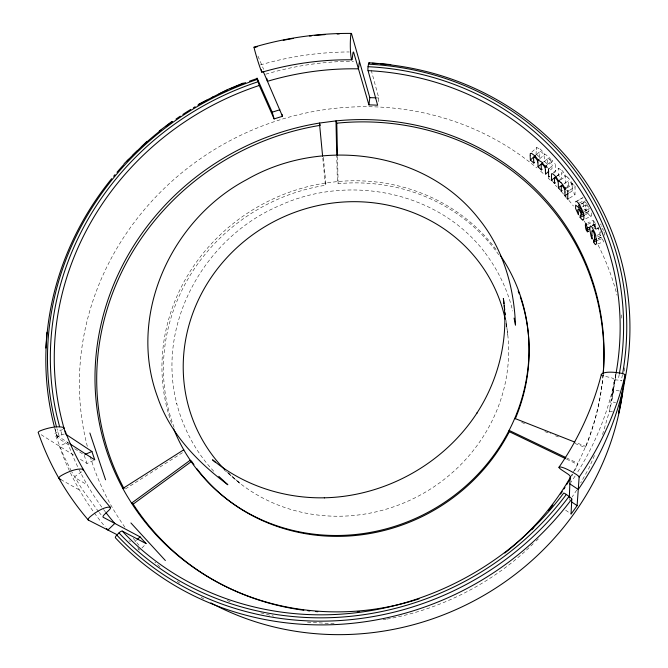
<?xml version="1.0" encoding="UTF-8"?>
<svg xmlns="http://www.w3.org/2000/svg" width="668" height="668" viewBox="0 0 668 668"><rect width="100%" height="100%" fill="white"/><g stroke="black" fill="none" stroke-linecap="round" stroke-linejoin="round"><path stroke-width="0.5" stroke-dasharray="3.34 2.5" d="M561.421 175.058L561.437 173.363A15.356 4.267 53.4 0 1 561.496 172.895C563.207 172.269 565.07 176.235 565.328 177.938A23.33 6.237 55.1 0 1 565.362 178.824L565.529 183.049M559.692 179.65L561.404 178.398L561.412 175.634M594.829 226.126A2.889 0.576 65.3 0 1 594.629 225.45L594.495 224.356L591.998 225.508M572.217 187.291L572.225 186.957A24.015 6.112 57.2 0 0 572.184 186.163L572 185.128M572.217 187.391L572.134 191.031L573.754 193.094M567.04 187.95L572.518 184.418L572.551 183.316L567.057 186.848M569.52 198.129L574.998 194.714L575.065 186.531M569.203 500.332L569.278 498.386M593.326 221.91L593.426 220.24L587.94 222.828M584.425 211.547L586.137 210.637L586.228 208.842A3.19 0.701 61.9 0 1 585.585 207.155L585.519 206.913M584.542 213.267L588.007 211.48L587.898 213.393L585.318 214.729M574.614 470.765A256.796 241.95 -28 0 0 577.82 464.527L577.895 463.333L566.74 457.989M593.593 227.262L595.605 226.352L595.597 224.106M597.676 236.823L600.415 235.704L600.557 233.875L596.9 235.37M603.738 241.382L601.86 238.668L602.01 236.848L597.409 238.66M574.839 443.418L585.477 447.618L585.585 446.358L575.874 442.525M601.559 388.384L601.726 386.906M602.937 376.368L603.112 374.84M378.222 101.603L378.798 97.996L371.191 70.073M613.399 390.371L612.314 396.633L616.013 374.222L611.562 401.744A271.617 255.552 -28 0 1 609.466 411.129L602.536 434.526M615.712 374.514L611.562 401.744L615.645 402.57M594.445 455.534L589.234 467.658L580.742 482.88M546.892 163.66L544.337 161.305L544.236 157.205A23.121 7.022 48.9 0 0 544.144 156.279C543.936 154.542 541.297 150.676 539.827 151.736A15.214 4.776 47.2 0 0 539.777 152.212L539.827 154.083M588.007 211.48C590.236 212.082 588.04 207.339 587.214 206.32A3.256 0.743 62 0 0 586.02 205.018M576.743 490.053L572.184 496.934M588.8 211.698L584.884 213.693M586.228 203.214C580.868 196.392 583.323 208.808 586.137 210.637M141.967 547.944L146.183 543.635M134.986 541.698L136.431 540.32M536.037 154.742L536.245 149.974M533.214 543.735C493.543 582.655 441.824 609.166 387.173 619.052M536.154 540.946L538.366 538.859M531.828 152.12L536.721 147.519L540.003 149.139M539.552 157.74L539.844 154.558M536.855 154.25L539.961 151.419M544.495 161.472L547.827 158.525L547.66 159.151A32.473 9.828 49.1 0 0 547.651 159.619L547.735 164.453L547.317 164.061M543.552 161.998L544.337 161.305M539.794 158.675L544.57 154.508L545.272 154.55A5.26 1.628 49.6 0 1 546.399 155.11L547.743 156.145A7.999 2.605 50.4 0 1 548.645 156.997A6.797 2.179 50.3 0 1 550.524 159.159L552.194 161.748L547.643 165.43M550.382 169.922L552.019 168.595L551.977 164.854M547.209 164.637L552.185 160.612L552.57 160.988M550.181 167.643L555.05 163.485M554.039 172.87L555.283 171.893L555.233 163.685M556.987 175.943L558.248 174.983L558.239 170.783M553.288 172.503L558.757 168.369L561.738 170.415M556.778 176.16L561.629 172.611M564.953 183.249L568.627 180.644L568.46 181.228A32.774 8.709 55.4 0 0 568.435 181.679L568.351 186.38L567.023 187.282M564.026 183.75L565.337 182.832M560.469 179.984L565.771 176.277L566.422 176.419A5.311 1.453 55.7 0 1 567.433 177.129M81.621 471.833L76.561 475.274A3.24 1.161 -30.1 0 0 75.058 477.729L87.207 484.809M569.428 192.776L572.134 191.031M125.4 488.951L182.539 452.662M569.67 190.213L575.223 186.748M583.064 197.494L577.678 200.5M579.315 203.105L583.131 200.968M576.476 201.369L582.454 198.029M581.536 203.915L584.993 202.053M582.513 206.679L585.611 205.018M585.677 218.795L591.322 215.981A17.861 3.808 63.8 0 0 591.522 215.689M580.943 204.074L585.368 201.703M583.648 210.211L586.228 208.842M584.926 211.197L589.293 208.558A22.044 4.843 63 0 0 589.268 207.94M587.865 224.256L593.334 221.676M80.402 459.342L87.015 463.492L93.912 460.285M594.687 228.414L595.689 228.18L594.837 226.126M592.716 225.726L595.739 224.364M594.687 228.631L595.689 228.18M592.057 225.383L596.624 223.421M592.274 225.291L594.754 224.223M64.203 434.075A3.098 1.069 -17.5 0 0 61.924 434.693L59.16 435.87A3.098 1.069 -17.5 0 0 57.523 437.774L69.53 445.472M596.482 228.74L598.695 227.83M595.589 229.441L598.369 228.306M598.194 240.121L601.86 238.668M598.169 238.618L602.327 236.99M597.668 243.987L603.538 241.799M591.08 216.173L590.662 216.19A8.108 1.728 63.1 0 1 590.337 216.048M536.721 147.519L536.237 149.657M260.386 64.938C288.559 56.638 317.876 52.313 347.235 51.962L349.322 51.979M558.757 168.369L558.239 170.173M383.181 619.687L386.171 619.211M334.125 623.753L306.445 622.075M615.846 374.498A287.04 267.968 -28 0 1 614.702 380.401A3.307 0.91 11.5 0 1 618.084 380.142L621.34 380.785A3.307 0.91 11.4 0 1 621.925 380.919M619.403 391.014L612.614 389.419A287.691 268.494 -28 0 1 577.144 472.844M612.506 411.864L609.466 411.129L614.067 379.391A3.398 0.944 13.6 0 0 610.878 377.679L604.523 376.201A3.407 0.952 13.6 0 1 602.82 375.658M260.804 612.857L273.496 616.113M521.666 422.418L524.564 423.562M544.871 431.578L550.666 433.874M555.5 435.778L558.406 436.93M227.162 600.407L230.777 602.077M566.556 459.125L577.82 464.527M138.059 549.196L139.862 550.09M128.957 540.754L130.494 541.531M60.821 479.557L79.5 490.053M41.132 434.701L73.597 455.075M74.674 448.779L84.101 454.833A280.335 263.81 -28 0 0 87.015 463.492M69.405 443.502L55.143 434.292A3.198 1.136 -19.4 0 1 56.788 432.229L62.182 429.724A3.206 1.144 -19.5 0 0 62.617 429.499M565.662 510.16L571.056 514.068M536.412 154.383L539.928 157.389M224.072 469.788L240.263 483.557L227.947 472.61M567.424 177.103L568.635 178.331M227.504 472.485L230.368 475.165M549.58 159.56L549.772 159.761A3.474 1.027 50.6 0 1 551.634 162.541L551.902 163.602A23.797 6.931 51.1 0 1 551.96 164.395L551.977 164.745M558.248 174.983L559.634 176.469M213.743 471.224C195.916 452.303 183.341 428.747 176.761 403.647L176.861 403.998C155.803 324.097 204.709 237.24 279.374 205.677C347.844 173.972 437.315 190.756 484.175 251.577L483.941 251.293C497.51 268.945 507.571 289.327 512.69 311.021M567.6 185.487L567.975 185.938M98.597 511.738L81.479 488.258L71.827 471.934M99.223 512.506L101.085 514.794M573.561 184.593L574.23 185.453M574.113 193.553L574.998 194.714M586.587 203.723L586.955 204.274M585.068 200.325L585.385 200.826M587.205 204.658L587.79 205.652M601.275 225.258L600.615 224.147A6.822 1.378 67.8 0 0 600.415 223.897M594.161 221.525L595.313 223.588M71.359 471.065L63.719 455.818L54.91 433.924M588.132 206.287L588.633 207.339M601.743 226.143L601.985 226.636M572.518 184.418L571.065 181.663A6.855 1.946 56.4 0 0 569.428 179.266A8.074 2.33 56.5 0 0 568.635 178.323M600.415 235.704L597.91 227.087M602.686 228.139L602.895 228.64M257.973 56.112L263.643 69.372M588.909 207.957L589.301 208.967M174.072 427.386A185.22 174.29 -28 0 1 326.026 185.17L325.182 183.082L322.711 157.214M498.762 254.75A185.22 174.29 -28 0 0 338.142 183.667L337.34 181.571L336.764 155.861M61.924 434.693L60.237 429.031M604.106 232.005L604.857 235.378M54.743 427.988L57.306 437.423M506.094 323.471L506.695 326.059L505.993 323.036M600.373 233.224L600.165 231.905A26.595 5.119 67.2 0 1 600.156 231.387M602.878 231.562L602.937 232.13M505.952 319.93L507.922 336.288M323.362 157.314L326.026 185.17M337.524 156.546L338.142 183.667M552.185 160.612L552.194 161.748M603.062 374.932A256.796 241.95 -28 0 1 585.477 447.618M572.693 474.297A256.796 241.95 -28 0 1 571.716 476.059M506.068 323.329A164.804 155.093 -28 0 1 419.228 495.631A164.804 155.093 -28 0 1 227.596 472.535M171.576 423.295A185.929 174.866 -28 0 1 325.182 183.082L337.34 181.571A185.929 174.866 -28 0 1 496.767 250.391M598.186 245.198A276.185 260.428 -28 0 1 617.057 295.231M621.282 314.895A276.185 260.428 -28 0 1 622.092 319.889M624.755 367.817A276.185 260.428 -28 0 1 624.555 371.951M203.782 598.92A276.185 260.428 -28 0 1 201.101 597.342M179.684 583.072A276.185 260.428 -28 0 1 177.229 581.227M160.036 566.907A276.185 260.428 -28 0 1 154.867 562.055M139.002 545.255A276.185 260.428 -28 0 1 133.266 538.333M124.891 527.211A276.185 260.428 -28 0 1 89.495 454.198M87.316 446.316A276.185 260.428 -28 0 1 213.167 150.358A276.185 260.428 -28 0 1 536.78 167.877M540.629 171.183A276.185 260.428 -28 0 1 544.412 174.573M548.136 178.039A276.185 260.428 -28 0 1 550.34 180.16M555.367 185.203A276.185 260.428 -28 0 1 556.778 186.673M561.629 191.916A276.185 260.428 -28 0 1 563.667 194.204M568.961 200.442A276.185 260.428 -28 0 1 573.428 206.045M584.174 221.083A276.185 260.428 -28 0 1 585.302 222.803M603.154 374.414A257.773 242.751 -28 0 1 571.274 475.783M138.785 548.937A280.335 263.81 -28 0 1 137.717 547.777M375.8 97.845A280.335 263.81 -28 0 1 378.798 97.996M57.523 437.774A296.266 276.644 -28 0 1 54.918 428.756M575.115 476.025A287.691 268.494 -28 0 1 570.923 482.321M105.36 511.872A287.691 268.494 -28 0 1 103.557 509.5M101.778 507.112A287.691 268.494 -28 0 1 78.907 469.262M77.63 466.623A287.691 268.494 -28 0 1 67.618 442.35L59.402 446.166A296.934 277.187 -28 0 0 105.227 526.893M265.714 74.215A296.934 277.187 -28 0 1 353.514 61.256M602.018 228.681A2.572 0.493 68.2 0 1 602.402 229.658M603.313 229.608A6.763 1.378 68.6 0 1 603.68 230.594M571.975 185.103A3.507 0.91 56.8 0 0 570.372 182.147L570.205 181.905A2.63 0.735 56.6 0 0 568.501 180.444M561.746 170.148A7.932 2.413 54.5 0 1 565.888 176.344M547.685 158.333A2.605 0.818 50.5 0 1 549.589 159.543M539.995 148.889A7.857 2.68 48.3 0 1 544.679 154.55M595.28 228.097A6.864 1.177 65.4 0 1 593.735 224.298M593.593 224.131A10.078 2.062 64.8 0 1 593.393 222.026M590.287 215.939A8.241 1.637 61.7 0 1 587.873 213.234M585.619 207.03A7.69 1.754 61.4 0 1 585.953 204.876M591.781 212.917A26.378 5.595 64.2 0 1 591.414 215.497M59.11 435.895A293.87 274.298 -28 0 1 56.989 428.672M622.426 374.715A293.736 274.172 -28 0 1 621.257 380.768M619.244 374.33A290.764 271.383 -28 0 1 618.125 380.142"/><path stroke-width="1" d="M562.155 190.58L561.27 191.182L561.295 186.514A33.809 8.751 55.4 0 1 561.312 186.063C562.539 184.585 564.827 189.303 564.928 190.873A24.716 6.121 57.2 0 1 564.953 191.641L564.961 191.983M589.694 228.84L591.063 236.221A6.413 1.069 67.4 0 0 591.606 237.624L592.207 239.052L591.931 235.311M566.147 197.252L564.919 195.691L564.961 192.083M566.13 188.543L565.22 189.127L565.228 188.034L566.147 187.441M594.587 237.031L594.37 239.545M596.574 242.092L595.53 234.86A6.496 1.269 68.6 0 0 594.862 232.873L592.282 227.621A6.555 1.278 67.9 0 0 591.506 226.594L590.428 226.034L589.777 227.629M582.813 214.161L580.225 215.505L580.15 217.409L584.458 215.179M569.32 497.401L570.155 476.267A3.465 0.601 34.6 0 0 567.307 473.645L561.805 470.005A3.474 0.61 34.7 0 1 558.974 467.283C578.388 439.093 592.967 407.53 601.384 374.33A23.998 6.647 13.4 0 1 621.365 373.287A3.474 0.977 13.4 0 1 625.164 375.157L618.593 413.317A280.335 263.81 -28 0 0 620.747 403.606L624.438 382.338A296.266 276.644 -28 0 0 380.61 63.861M586.446 223.529L585.452 223.997C585.235 226.427 585.661 232.497 588.675 231.328M571.8 499.054A296.266 276.644 -28 0 1 115.556 537.949A3.215 1.085 -43.1 0 1 116.766 535.151L119.013 532.872A3.215 1.085 -43.1 0 1 122.269 531.118A287.04 267.968 -28 0 0 563.617 493.176A3.373 0.534 36.7 0 1 566.355 494.487L569.094 496.449A3.382 0.534 36.7 0 1 571.8 499.054L571.056 514.068A280.335 263.81 -28 0 0 577.11 505.626L579.148 477.077A309.576 287.198 -28 0 0 625.164 375.157M587.406 227.496L587.573 229.976L588.575 229.525M351.852 59.811C321.467 59.435 291.048 63.702 261.889 72.227L261.722 71.15M596.549 242.041A39.245 6.605 69.9 0 1 596.357 243.778L595.639 244.672A7.665 1.303 68.7 0 1 595.113 244.279L594.595 243.603A6.88 1.119 67.9 0 1 593.827 242.367L593.727 240.113L596.491 239.027M45.841 348.086L46.977 332.196M368.911 104.868L369.805 97.637L351.577 33.851A3.039 0.568 -89 0 0 350.733 35.304A20.975 3.858 -89 0 0 351.41 59.143A3.006 0.559 -88.9 0 0 352.27 58.375L352.904 53.432A2.989 0.551 -88.9 0 1 353.681 52.388L368.911 104.868A271.617 255.552 -28 0 1 377.645 105.218L368.06 70.624A2.914 0.551 -86.9 0 1 368.068 66.65L368.477 64.128A2.906 0.551 -86.9 0 1 369.287 63.093M359.417 61.306L358.457 68.846A287.691 268.494 -28 0 0 267.45 81.304L266.707 78.265M575.616 201.845L576.092 201.352A6.872 1.586 61.9 0 1 577.01 201.719A6.588 1.578 62.5 0 1 578.513 203.364M583.414 219.856L582.479 219.956M124.081 163.735L146.918 141.382M137.149 539.627L140.046 536.863A271.617 255.552 -28 0 0 146.183 543.635L122.269 531.118M534.559 162.307L533.799 163.009L530.392 160.086L535.285 155.452M542.14 169.204L541.347 169.881L538.057 166.816L542.767 162.683M530.175 155.51L530.317 153.465L531.678 153.448L535.185 156.128L538.199 160.069L539.001 159.376M545.681 174.097L548.754 171.25M546.816 166.107L545.572 167.109L545.547 165.981L546.382 165.305M549.346 168.303L548.503 168.962L548.645 177.103L549.472 176.452M552.469 181.137L551.509 180.109L556.143 176.586M159.176 131.095L171.935 121.451M553.421 182.172L554.557 183.424L555.417 182.79M603.237 373.404A257.773 242.751 -28 0 0 335.979 120.891L319.446 123.062A257.773 242.751 -28 0 0 127.054 495.881L131.538 503.146L133.183 504.131L191.641 461.371A185.22 174.29 -28 0 0 193.945 464.703M558.724 188.159L558.356 187.733L562.715 184.669M551.442 175.342L551.685 173.638L553.029 173.939L556.052 176.962L558.698 181.22L559.584 180.602M564.919 195.691L568.076 193.653M122.854 488.475L183.742 449.806M568.744 190.789L567.817 191.365L567.691 199.264L568.61 198.697M198.647 104.258L226.945 89.829L243.194 83.082M579.807 204.842C575.966 204.959 582.07 208.316 581.269 211.172A21.91 4.668 63 0 1 581.41 212.482L581.427 212.975L583.172 212.082M585.377 225.425L586.871 224.724M588.007 227.354L586.504 228.038L587.673 231.779M587.205 231.804L588.199 231.353M587.681 228.005L588.692 227.546M84.97 454.457L91.933 451.501A271.617 255.552 -28 0 0 94.781 459.885L69.998 443.886M593.601 241.933L597.275 240.48M538.199 160.069L541.69 162.04L545.572 167.109M351.351 33.417C318.486 33.15 285.612 37.859 254.09 47.144L254.057 47.119M369.112 62.725L390.78 64.587M514.719 418.393L574.906 442.141M565.813 457.538L509.1 430.376L509.3 431.678L565.621 458.682M63.811 428.605A3.206 1.144 -19.5 0 0 63.627 427.537A22.47 7.966 -19.2 0 0 40.539 430.685A3.256 1.169 -19.1 0 0 38.41 432.998A309.576 287.198 -28 0 0 88.351 520.088L116.232 534.275M140.046 536.863L103.206 517.274A3.29 1.152 -40.9 0 1 104.492 514.443L109.034 510.127A3.298 1.169 -40.9 0 0 110.128 507.204A23.171 8.116 -40.6 0 0 90.046 516.84A3.357 1.194 -40.6 0 0 88.351 520.088M60.821 479.557L59.043 478.555A3.307 1.202 -29.7 0 1 61.005 475.758A22.821 8.166 -29.8 0 1 82.924 469.27A3.256 1.177 -30.1 0 1 83.133 470.414M65.79 434.25L91.933 451.501M569.854 483.874L578.263 489.46A296.934 277.187 -28 0 0 622.317 391.699M571.574 501.918L577.11 505.626M261.831 72.244L261.497 71.568A20.725 1.578 73.4 0 1 254.358 48.881L254.09 47.144L254.316 47.57A309.576 287.198 -28 0 1 257.272 46.693M191.641 461.371L190.221 460.227L186.881 455.075A185.929 174.866 -28 0 1 173.697 428.931M580.225 215.505C583.506 215.814 576.918 205.176 577.87 211.28M215.605 462.456L212.524 459.793C243.678 485.552 284.276 498.62 324.539 497.802L324.322 497.802C385.002 496.499 443.828 463.909 476.96 413.033L476.827 413.225C498.679 379.583 508.907 338.334 503.363 298.446L503.981 303.564M218.787 476.342L227.855 484.768C197.67 462.181 170.24 433.866 157.74 397.543L157.606 397.134C127.095 315.229 171.292 219.43 246.809 179.575C320.774 136.831 425.299 150.066 478.973 219.037L479.232 219.371C503.28 249.172 514.118 287.307 515.479 325.141L514.084 318.085M546.474 166.908L547.217 167.651M130.92 522.96L165.372 560.535M110.537 507.513C90.965 485.035 75.534 459.008 65.197 431.052M559.091 188.585L560.001 189.662M560.911 190.747L561.27 191.182M567.015 190.322L567.499 190.948M567.007 198.371L567.349 198.813M578.521 203.439L579.415 204.734A10.379 2.63 62.9 0 1 579.774 205.318M585.452 223.997L585.736 224.498M586.011 224.999L587.13 226.995M274.13 118.921L272.202 112.191L257.055 78.089L259.209 85.345L274.13 118.921A271.617 255.552 -28 0 1 282.497 116.324L282.021 114.378M263.192 71.401L282.497 116.324M581.427 212.975L578.446 207.372L575.666 205.126L575.582 208.424L578.446 214.729L578.505 212.95A3.181 0.676 61.9 0 1 577.887 211.297M337.507 155.502L336.772 123.171L335.979 120.891L336.739 154.834M89.871 432.998L105.561 479.808M59.594 426.752L56.989 416.456A290.764 271.383 -28 0 1 258.057 81.763M583.348 213.409L583.515 214.127M261.38 69.731L261.522 70.315M537.823 161.84C537.623 159.961 534.817 156.387 533.64 157.356A15.706 4.826 47.2 0 0 533.59 157.882L533.657 159.727M504.223 305.61L504.724 309.701M505.091 312.766L505.334 314.812M322.611 156.178L319.446 123.062L320.298 125.325A256.796 241.95 -28 0 0 124.039 488.625M594.578 235.946L593.986 232.881L592.583 230.393A10.179 1.879 67.7 0 0 592.157 231.044M530.392 160.086L530.192 155.92M533.799 163.009L533.682 160.32M537.924 163.084L538.057 166.816M541.347 169.881L541.205 165.079A33.5 9.911 49.1 0 1 541.214 164.612C542.366 162.842 545.188 167.342 545.322 168.946A24.499 6.972 51.1 0 1 545.38 169.73L545.397 170.089M545.397 170.19L545.489 173.905M551.509 180.109L551.459 176.043M554.532 180.226L554.532 178.431A15.848 4.292 53.4 0 1 554.582 177.972C556.219 177.304 558.039 181.237 558.298 182.882A24.023 6.262 55.1 0 1 558.331 183.758L558.356 187.733M554.557 183.424L554.54 180.803M336.772 123.171A256.796 241.95 -28 0 1 603.146 373.93M570.221 478.68A256.796 241.95 -28 0 1 566.606 484.734M565.003 487.306A256.796 241.95 -28 0 1 563.917 489.018M562.264 491.565A256.796 241.95 -28 0 1 560.577 494.095M552.92 504.841A256.796 241.95 -28 0 1 548.562 510.486M533.832 527.486A256.796 241.95 -28 0 1 531.711 529.716M359.326 611.587A256.796 241.95 -28 0 1 357.288 611.746M317.818 611.713A256.796 241.95 -28 0 1 315.814 611.546M309.818 610.97A256.796 241.95 -28 0 1 307.823 610.744M303.848 610.251A256.796 241.95 -28 0 1 133.183 504.131M518.184 291.048A185.22 174.29 -28 0 1 519.253 293.903M520.263 296.776A185.22 174.29 -28 0 1 515.287 418.819M509.3 431.678A185.22 174.29 -28 0 1 196.951 468.794M224.698 469.637A164.804 155.093 -28 0 1 272.627 222.285A164.804 155.093 -28 0 1 505.25 319.312M500.257 255.301A185.929 174.866 -28 0 1 443.769 502.904A185.929 174.866 -28 0 1 190.221 460.227L131.538 503.146A257.773 242.751 -28 0 0 419.07 598.87M622.71 391.623A276.185 260.428 -28 0 1 210.904 602.895M570.773 476.66A257.773 242.751 -28 0 1 504.799 553.062M54.384 426.743A296.266 276.644 -28 0 1 111.681 178.648M113.652 176.252A296.266 276.644 -28 0 1 114.971 174.665M116.983 172.294A296.266 276.644 -28 0 1 123.839 164.57M126.661 161.539A296.266 276.644 -28 0 1 128.799 159.293M132.414 155.594A296.266 276.644 -28 0 1 137.575 150.517M141.34 146.968A296.266 276.644 -28 0 1 161.005 130.151M165.931 126.369A296.266 276.644 -28 0 1 172.603 121.459M175.993 119.079A296.266 276.644 -28 0 1 180.276 116.157M182.865 114.437A296.266 276.644 -28 0 1 190.731 109.435M193.386 107.824A296.266 276.644 -28 0 1 195.165 106.755M197.845 105.185A296.266 276.644 -28 0 1 206.896 100.142M211.48 97.728A296.266 276.644 -28 0 1 213.326 96.785M218.895 94.021A296.266 276.644 -28 0 1 227.345 90.088M230.193 88.836A296.266 276.644 -28 0 1 245.548 82.615M249.44 81.187A296.266 276.644 -28 0 1 257.272 78.482M372.377 63.26A296.266 276.644 -28 0 1 377.52 63.61M272.202 112.191A280.335 263.81 -28 0 1 279.859 109.794M369.805 97.637A280.335 263.81 -28 0 1 375.8 97.845M623.595 381.511A3.307 0.91 11.4 0 1 624.438 382.338M106.554 528.471A296.934 277.187 -28 0 0 107.899 530.033L114.812 523.445A287.691 268.494 -28 0 1 105.97 512.665M283.24 40.314A309.576 287.198 -28 0 1 293.336 38.427M309.61 36.072A309.576 287.198 -28 0 1 311.647 35.83M314.711 35.504A309.576 287.198 -28 0 1 324.924 34.619M337.223 33.985A309.576 287.198 -28 0 1 339.277 33.926M579.148 477.077A3.54 0.626 34.5 0 0 575.766 474.088A24.44 4.267 34.5 0 0 558.974 467.283M601.651 375.015A3.407 0.952 13.6 0 1 601.384 374.33M594.32 239.428A8.542 1.503 68.2 0 1 593.785 240.271M594.537 235.854A31.83 5.578 68.9 0 1 594.545 236.948M592.107 230.936A32.164 5.987 67.2 0 0 591.998 231.654L591.873 233.875A26.01 4.818 67.2 0 0 591.957 235.361M589.76 228.949A42.41 8.208 65.9 0 1 589.827 227.721M560.794 182.356A7.398 2.037 56.3 0 1 565.212 189.119M558.907 181.253A5.428 1.436 55.4 0 1 560.828 182.556M537.807 161.831A23.814 7.072 48.9 0 1 537.899 162.733M582.429 219.847A7.966 1.528 61.7 0 1 580.116 217.259M583.59 214.236A26.461 5.444 63.9 0 1 583.364 219.747M583.264 213.301A9.11 1.954 63.4 0 0 582.095 209.919A8.342 1.912 62.9 0 0 579.757 205.427M368.06 70.624A287.04 267.968 -28 0 1 616.021 373.512M65.497 433.29A287.04 267.968 -28 0 1 259.267 85.479M569.044 496.416A293.745 274.189 -28 0 1 116.825 535.093M566.305 494.454A290.755 271.367 -28 0 1 118.987 532.897M56.496 426.86A293.87 274.298 -28 0 1 257.314 79.434M368.06 66.691A290.764 271.383 -28 0 1 619.42 373.362M368.469 64.178A293.736 274.172 -28 0 1 622.601 373.704"/></g></svg>
